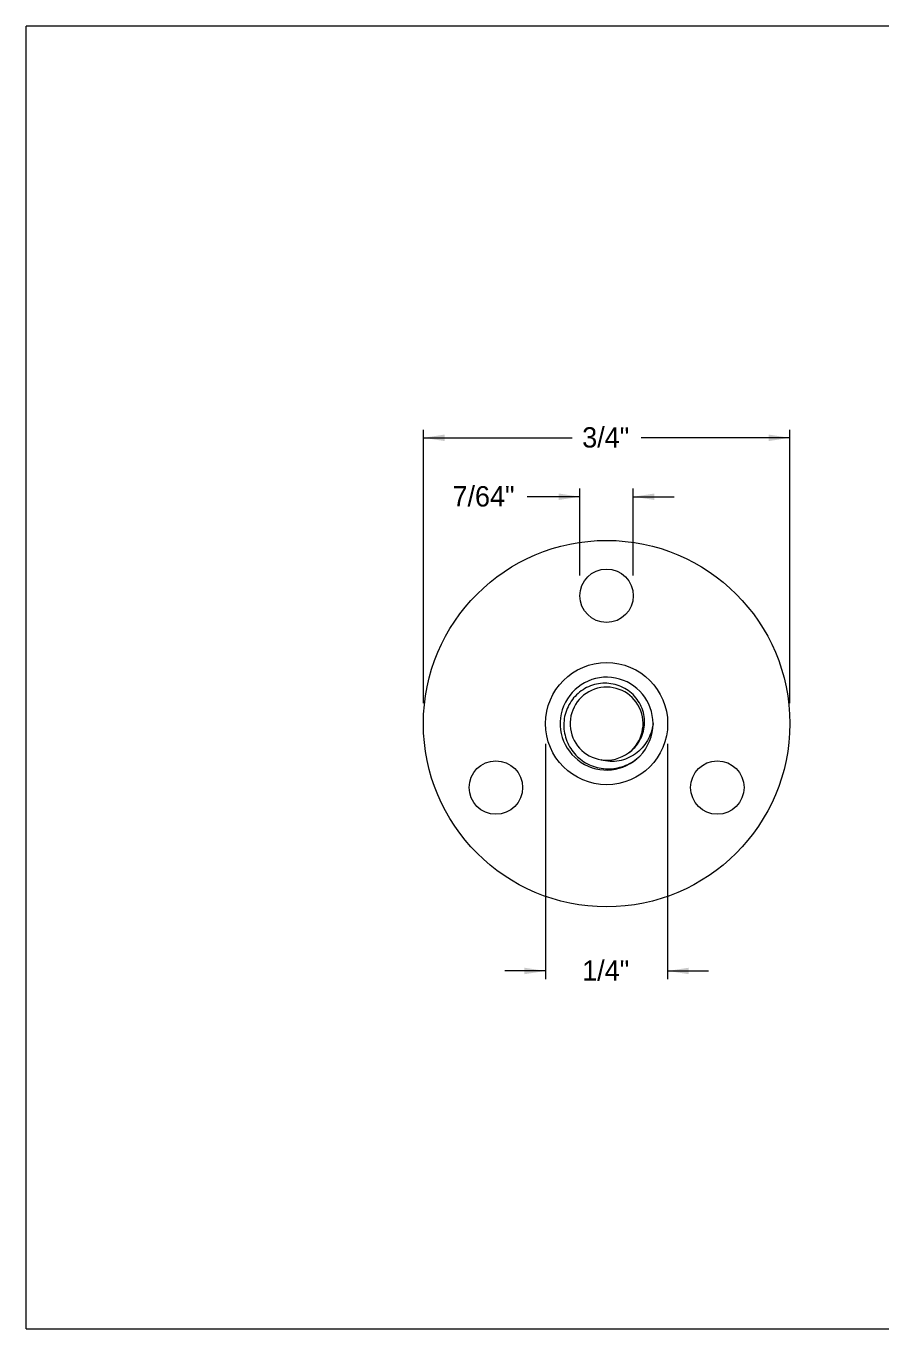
# Model space of a CAD drawing. Header units: inches. Extents: x 0.2 to 10.8, y 0.2 to 8.2.
# Drawn here: x 0.25 to 5.5, y 0.25 to 8.25 of the extents above; entities that cross this region are included whole.
import ezdxf

# ---------------------------------------------------------------- set-up
doc = ezdxf.new("R2010")
doc.units = ezdxf.units.IN
doc.header["$MEASUREMENT"] = 0
doc.linetypes.add('SLD-Solid', pattern=[0])
doc.styles.add('SLDTEXTSTYLE0', font='ARIAL.TTF', dxfattribs={"width": 0.948})
doc.dimstyles.new('SLDDIMSTYLE0', dxfattribs={"dimtxt": 0.125, "dimasz": 0.13, "dimexe": 0, "dimexo": 0.0625, "dimgap": 0.03125, "dimtad": 0, "dimtih": 1, "dimtoh": 1, "dimdec": 3, "dimlfac": 0.333333, "dimrnd": 1e-09, "dimzin": 12, "dimdsep": 46, "dimlunit": 5, "dimtxsty": 'SLDTEXTSTYLE0', "dimsah": 1, "dimcen": 0.09, "dimadec": 0, "dimazin": 0, "dimtfac": 1, "dimtdec": 3, "dimtofl": 0, "dimtmove": 0, "dimatfit": 3, "dimfxl": 0, "dimfrac": 2, "dimtolj": 1, "dimtzin": 12, "dimarcsym": 0})
doc.dimstyles.new('SLDDIMSTYLE1', dxfattribs={"dimtxt": 0.125, "dimasz": 0.13, "dimexe": 0, "dimexo": 0.0625, "dimgap": 0.03125, "dimtad": 0, "dimtih": 1, "dimtoh": 1, "dimdec": 3, "dimlfac": 0.333333, "dimrnd": 1e-09, "dimzin": 12, "dimdsep": 46, "dimlunit": 5, "dimtxsty": 'SLDTEXTSTYLE0', "dimsah": 1, "dimcen": 0.09, "dimadec": 0, "dimazin": 0, "dimtfac": 1, "dimtdec": 3, "dimtofl": 0, "dimtmove": 0, "dimatfit": 3, "dimfxl": 0, "dimfrac": 2, "dimtolj": 1, "dimtzin": 12, "dimarcsym": 0})

# ---------------------------------------------------------------- blocks, each defined once
blk = doc.blocks.new('*D4')
at = {"color": 7, "linetype": 'SLD-Solid', "lineweight": 0}
for p, q in [((2.6902, 4.0918), (2.6902, 5.7717)), ((4.9402, 4.0918), (4.9402, 5.7717)), ((2.6902, 5.7217), (3.6029, 5.7217)), ((4.9402, 5.7217), (4.0276, 5.7217))]:
    blk.add_line(p, q, dxfattribs=at)
for points in [[(2.6902, 5.7217), (2.8202, 5.7017), (2.8202, 5.7417)], [(4.9402, 5.7217), (4.8102, 5.7417), (4.8102, 5.7017)]]:
    blk.add_solid(points, dxfattribs=at)
at = {"color": 7, "linetype": 'SLD-Solid', "lineweight": 0, "insert": (3.6654, 5.787), "char_height": 0.125, "attachment_point": 1, "style": 'SLDTEXTSTYLE0'}
blk.add_mtext('3/4"', dxfattribs=at)
blk = doc.blocks.new('*D5')
at = {"color": 7, "linetype": 'SLD-Solid', "lineweight": 0}
for p, q in [((3.6512, 4.8769), (3.6512, 5.4099)), ((3.9793, 4.8769), (3.9793, 5.4099)), ((3.6512, 5.3599), (3.3266, 5.3599)), ((3.9793, 5.3599), (4.2293, 5.3599))]:
    blk.add_line(p, q, dxfattribs=at)
for points in [[(3.6512, 5.3599), (3.5212, 5.3799), (3.5212, 5.3399)], [(3.9793, 5.3599), (4.1093, 5.3399), (4.1093, 5.3799)]]:
    blk.add_solid(points, dxfattribs=at)
at = {"color": 7, "linetype": 'SLD-Solid', "lineweight": 0, "insert": (2.869, 5.4251), "char_height": 0.125, "attachment_point": 1, "style": 'SLDTEXTSTYLE0'}
blk.add_mtext('7/64"', dxfattribs=at)
blk = doc.blocks.new('*D6')
at = {"color": 7, "linetype": 'SLD-Solid', "lineweight": 0}
for p, q in [((3.4402, 3.8418), (3.4402, 2.3981)), ((4.1902, 3.8418), (4.1902, 2.3981)), ((3.4402, 2.4481), (3.1902, 2.4481)), ((4.1902, 2.4481), (4.4402, 2.4481))]:
    blk.add_line(p, q, dxfattribs=at)
for points in [[(3.4402, 2.4481), (3.3102, 2.4681), (3.3102, 2.4281)], [(4.1902, 2.4481), (4.3202, 2.4281), (4.3202, 2.4681)]]:
    blk.add_solid(points, dxfattribs=at)
at = {"color": 7, "linetype": 'SLD-Solid', "lineweight": 0, "insert": (3.6654, 2.5133), "char_height": 0.125, "attachment_point": 1, "style": 'SLDTEXTSTYLE0'}
blk.add_mtext('1/4"', dxfattribs=at)

msp = doc.modelspace()

# ---------------------------------------------------------------- linework, layer by layer
at = {"color": 7, "linetype": 'SLD-Solid', "lineweight": 0}
for p, q in [((0.25, 0.25), (0.25, 8.25)), ((10.75, 8.25), (0.25, 8.25)), ((0.25, 0.25), (10.75, 0.25))]:
    msp.add_line(p, q, dxfattribs=at)
at = {"color": 7, "linetype": 'SLD-Solid', "lineweight": 15}
for centre, radius in [((3.8152, 3.9668), 1.125), ((3.8152, 4.7519), 0.1641), ((3.8152, 3.9668), 0.375), ((3.1353, 3.5742), 0.1641), ((4.4952, 3.5742), 0.1641)]:
    msp.add_circle(centre, radius, dxfattribs=at)
for radius, start, end in [(0.285, 360, 315.52249), (0.2241, 307.04099, 261.55761), (0.285, 315.52249, 360), (0.2241, 261.54027, 306.6021)]:
    msp.add_arc((3.8152, 3.9668), radius, start, end, dxfattribs=at)
for points, knots in [([(3.9489, 3.7869), (3.9631, 3.7966), (3.976, 3.8077), (3.9992, 3.8327), (4.0095, 3.8467), (4.035, 3.891), (4.0453, 3.9247), (4.049, 3.9757), (4.0484, 3.993), (4.0434, 4.0268), (4.0392, 4.0433), (4.027, 4.0756), (4.0193, 4.0908), (4.0008, 4.1193), (3.9898, 4.1328), (3.9533, 4.1688), (3.9236, 4.1874), (3.8758, 4.2052), (3.859, 4.2096), (3.8251, 4.2146), (3.8082, 4.2154), (3.774, 4.2134), (3.7569, 4.2106), (3.7241, 4.2017), (3.7081, 4.1956), (3.6774, 4.1799), (3.6631, 4.1707), (3.6364, 4.1495), (3.6239, 4.1374), (3.6019, 4.1112), (3.5923, 4.0972), (3.5759, 4.0672), (3.5691, 4.0513), (3.5539, 4.0025), (3.5504, 3.9677), (3.555, 3.9168), (3.5583, 3.8998), (3.5678, 3.8669), (3.5741, 3.8511), (3.5897, 3.8208), (3.599, 3.8061), (3.6201, 3.7794), (3.6318, 3.767), (3.6578, 3.7446), (3.6718, 3.7346), (3.7013, 3.7176), (3.7168, 3.7105), (3.7493, 3.699), (3.7659, 3.6949), (3.7995, 3.6897), (3.8167, 3.6886), (3.8509, 3.6897), (3.8678, 3.6918), (3.9011, 3.6991), (3.9176, 3.7043), (3.949, 3.7177), (3.964, 3.7257), (3.9925, 3.7445), (4.0061, 3.7552), (4.0186, 3.7671)], [0, 0, 0, 0, 0.03125, 0.03125, 0.0625, 0.0625, 0.125, 0.125, 0.15625, 0.15625, 0.1875, 0.1875, 0.21875, 0.21875, 0.25, 0.25, 0.3125, 0.3125, 0.34375, 0.34375, 0.375, 0.375, 0.40625, 0.40625, 0.4375, 0.4375, 0.46875, 0.46875, 0.5, 0.5, 0.53125, 0.53125, 0.5625, 0.5625, 0.625, 0.625, 0.65625, 0.65625, 0.6875, 0.6875, 0.71875, 0.71875, 0.75, 0.75, 0.78125, 0.78125, 0.8125, 0.8125, 0.84375, 0.84375, 0.875, 0.875, 0.90625, 0.90625, 0.9375, 0.9375, 0.96875, 0.96875, 1, 1, 1, 1]), ([(4.1002, 3.9668), (4.0982, 3.9483), (4.0942, 3.9302), (4.0826, 3.8952), (4.0748, 3.8782), (4.047, 3.8307), (4.0216, 3.8027), (3.977, 3.7706), (3.9607, 3.7614), (3.927, 3.7465), (3.9095, 3.7411), (3.8733, 3.7347), (3.8546, 3.7336), (3.8181, 3.736), (3.7999, 3.7395), (3.7823, 3.7451)], [0, 0, 0, 0, 0.125, 0.125, 0.25, 0.25, 0.5, 0.5, 0.625, 0.625, 0.75, 0.75, 0.875, 0.875, 1, 1, 1, 1])]:
    msp.add_open_spline(points, degree=3, knots=knots, dxfattribs=at)

# ---------------------------------------------------------------- dimensions: what is measured, and where the dimension line sits
at = {"color": 7, "linetype": 'SLD-Solid', "lineweight": 0}
for base, p1, p2, dimstyle, picture, middle in [((4.9402, 5.7217), (2.6902, 3.9668), (4.9402, 3.9668), 'SLDDIMSTYLE0', '*D4', (3.8152, 5.7217)), ((3.9793, 5.3599), (3.6512, 4.7519), (3.9793, 4.7519), 'SLDDIMSTYLE1', '*D5', (3.0665, 5.3599)), ((4.1902, 2.4481), (3.4402, 3.9668), (4.1902, 3.9668), 'SLDDIMSTYLE1', '*D6', (3.8152, 2.4481))]:
    dim = msp.add_linear_dim(base=base, p1=p1, p2=p2, dimstyle=dimstyle, dxfattribs=at)
    dim.commit()
    dim.dimension.update_dxf_attribs({"geometry": picture, "text_midpoint": middle, "dimtype": 160})

doc.saveas('drawing.dxf')
